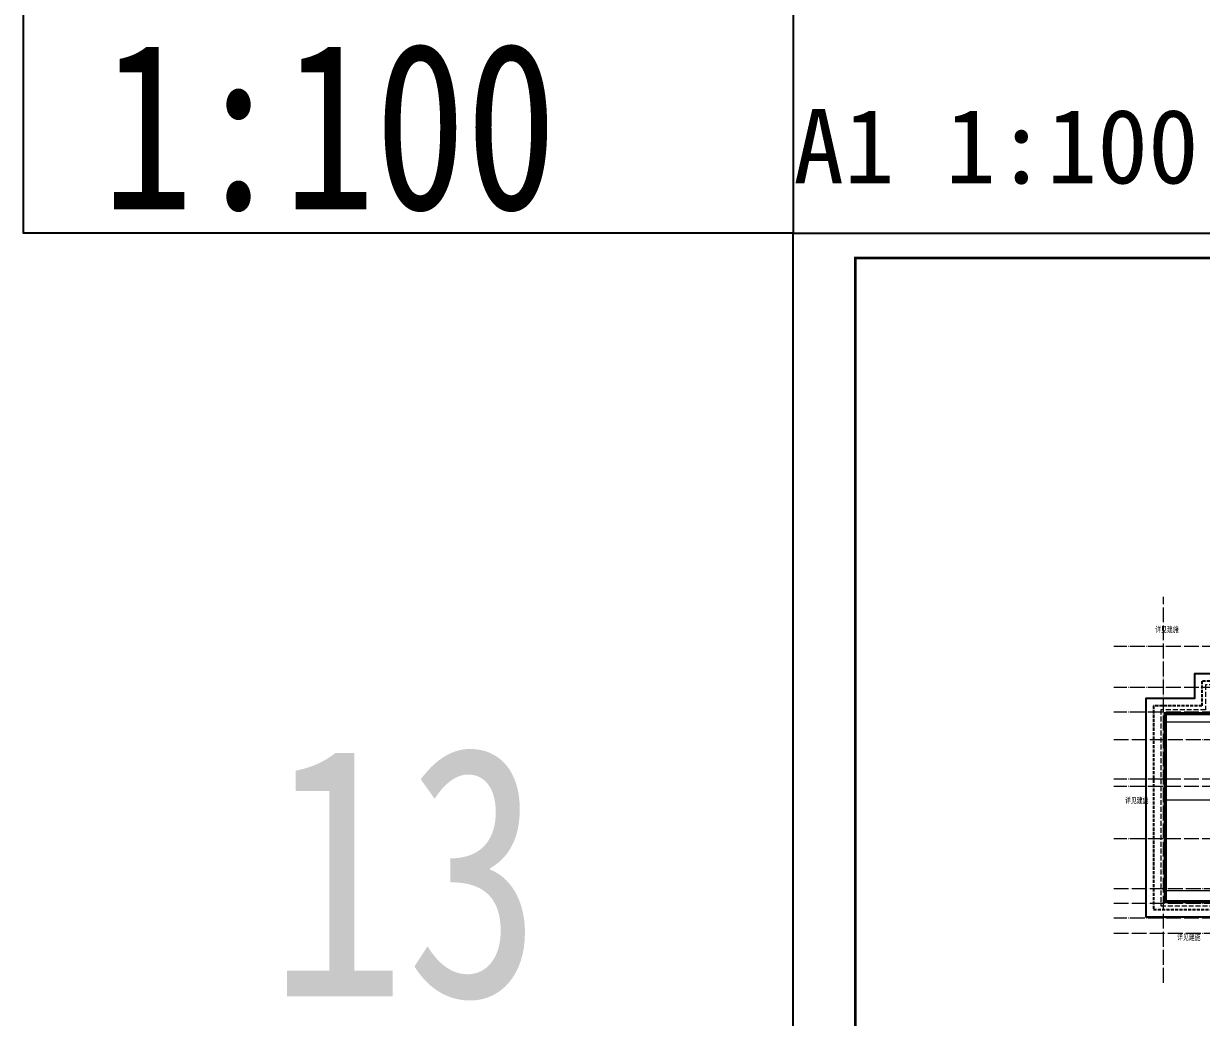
# Model space of a CAD drawing. Extents: x 27938 to 983267, y -209821 to 1628073.
# Drawn here: x 636514 to 683951, y 284215 to 324258 of the extents above; entities that cross this region are included whole.
import ezdxf

# ---------------------------------------------------------------- set-up
doc = ezdxf.new("R2010")
doc.units = 0
doc.header["$LTSCALE"] = 1000
doc.header["$MEASUREMENT"] = 0
for name, pattern in [('#P_--_20B1_001_t3$0$DASH', [0.35, 0.25, -0.1]), ('DASH', [0.35, 0.25, -0.1]), ('DOTE', [2.42, 2, -0.2, 0.02, -0.2])]:
    doc.linetypes.add(name, pattern=pattern)
for name, color, linetype in [('3.5方案汇报，与郭总、侯月琴确定户型_t8$0$2020.03.04 -1安徽标准化洋房户型(UA）_t8_t8$0$看线', 154, 'Continuous'), ('PUB_TEXT', 4, 'Continuous'), ('ROOF', 183, 'Continuous'), ('text', 7, 'Continuous'), ('图框', 140, 'Continuous'), ('看线', 251, 'Continuous')]:
    doc.layers.add(name, color=color, linetype=linetype)
for name, color, linetype, lineweight in [('DOTE', 19, 'DOTE', 9), ('平面-排水沟', 86, 'Continuous', 15), ('平面-栏杆', 135, 'Continuous', 15), ('平面-看线', 45, 'Continuous', 15)]:
    doc.layers.add(name, color=color, linetype=linetype, lineweight=lineweight)
doc.layers.add('yichutu', color=7, linetype='Continuous', true_color=0xffffff, plot=False)
doc.styles.add('_TCH_AXIS', font='COMPLEX', dxfattribs={"bigfont": 'GBCBIG'})
doc.styles.add('_TCH_LABEL', font='')
doc.styles.add('黑体', font='')
doc.styles.get('_TCH_LABEL').set_extended_font_data('SimHei')
doc.styles.get('黑体').set_extended_font_data('SimHei')

# ---------------------------------------------------------------- blocks, each defined once
blk = doc.blocks.new('TK')
at = {"layer": '图框'}
blk.add_lwpolyline([(465375, 548714), (549475, 548714), (549475, 489314), (465375, 489314)], close=True, dxfattribs=at)
blk.add_lwpolyline([(465375, 548714), (549475, 548714), (549475, 489314), (465375, 489314)], close=True, dxfattribs=at)
at = {"layer": '图框', "const_width": 100}
blk.add_lwpolyline([(548475, 490314), (548475, 547714), (467875, 547714), (467875, 490314)], close=True, dxfattribs=at)
blk = doc.blocks.new('GFDGDGRDGRDG')
at = {"layer": 'DOTE', "linetype": 'DOTE', "ltscale": 0.3}
for p, q in [((575594, 360558), (575594, 376108)), ((626394, 374108), (573594, 374108)), ((626394, 372458), (573594, 372458)), ((626394, 371458), (573594, 371458)), ((573594, 370358), (626394, 370358)), ((626394, 368758), (573594, 368758)), ((626394, 368458), (573594, 368458)), ((626394, 366358), (573594, 366358)), ((573594, 364358), (626394, 364358)), ((573594, 363758), (626394, 363758)), ((626394, 363158), (573594, 363158)), ((573594, 362558), (626394, 362558))]:
    blk.add_line(p, q, dxfattribs=at)
blk = doc.blocks.new('yct-841-594-84100-59399.9999999999-100-1000.0')
at = {"layer": 'yichutu', "color": 7, "true_color": 0xffffff}
blk.add_lwpolyline([(0, 0), (0, 59400), (84100, 59400), (84100, 0)], close=True, dxfattribs=at)
at = {"layer": 'yichutu', "color": 7, "true_color": 0xffffff, "style": '_TCH_LABEL'}
blk.add_text('A1 1:100', height=3000, dxfattribs=at).set_placement((0, 61400))

msp = doc.modelspace()

# ---------------------------------------------------------------- linework, layer by layer
at = {"layer": 'ROOF', "ltscale": 0.8}
for points in [[(693116.6, 297065.4), (689666.6, 297065.4), (689666.6, 298065.4), (683666.6, 298065.4), (683666.6, 297065.4), (681716.6, 297065.4), (681716.6, 288265.4), (684766.6, 288265.4)], [(684316.6, 296415.4), (682516.6, 296415.4), (682516.6, 288915.4), (684916.6, 288915.4)]]:
    msp.add_lwpolyline(points, dxfattribs=at)
at = {"layer": 'text', "color": 2}
msp.add_lwpolyline([(667514.1, 315815.2), (636514.1, 315815.2), (636514.1, 333623.5), (667514.1, 333623.5)], close=True, dxfattribs=at)
at = {"layer": '平面-排水沟'}
for p, q in [((690796.6, 296115.4), (682516.6, 296115.4)), ((693266.6, 292965.4), (682516.6, 292965.4)), ((684916.6, 289314.5), (682516.5, 289314.5))]:
    msp.add_line(p, q, dxfattribs=at)
at = {"layer": '平面-栏杆'}
for points in [[(690796.6, 296485.4), (682446.6, 296485.4), (682446.6, 288845.4), (684916.6, 288845.4)], [(690796.6, 296445.4), (682486.6, 296445.4), (682486.6, 288885.4), (684916.6, 288885.4)]]:
    msp.add_lwpolyline(points, dxfattribs=at)
at = {"layer": '平面-看线', "linetype": 'DASH', "ltscale": 0.8}
msp.add_lwpolyline([(693116.6, 296615.4), (689216.6, 296615.4), (689216.6, 297615.4), (684116.6, 297615.4), (684116.6, 296615.4), (682316.6, 296615.4), (682316.6, 288715.4), (684916.6, 288715.4)], dxfattribs=at)
at = {"layer": '看线', "color": 202, "linetype": '#P_--_20B1_001_t3$0$DASH', "ltscale": 0.5}
msp.add_lwpolyline([(693116.6, 296765.4), (689366.6, 296765.4), (689366.6, 297765.4), (683966.6, 297765.4), (683966.6, 296765.4), (682016.6, 296765.4), (682016.6, 288565.4), (684916.6, 288565.4)], dxfattribs=at)

# ---------------------------------------------------------------- block references
msp.add_blockref('TK', (202139.1, -232898.5))
at = {"layer": '3.5方案汇报，与郭总、侯月琴确定户型_t8$0$2020.03.04 -1安徽标准化洋房户型(UA）_t8_t8$0$看线', "ltscale": 10}
msp.add_blockref('GFDGDGRDGRDG', (106822.9, -74943), dxfattribs=at)
at = {"layer": 'yichutu'}
msp.add_blockref('yct-841-594-84100-59399.9999999999-100-1000.0', (667514.1, 256415.2), dxfattribs=at)

# ---------------------------------------------------------------- texts
at = {"layer": 'PUB_TEXT', "style": '_TCH_AXIS'}
for p in [(682089.3, 299705.3), (680870.8, 292816.4), (682967.6, 287310)]:
    msp.add_text('详见建施', height=236.31, dxfattribs=at).set_placement(p)
at = {"layer": 'text', "color": 2, "style": '黑体', "width": 0.8}
msp.add_text('1:100', height=6729.45, dxfattribs=at).set_placement((639677.3, 316771.8))
at = {"layer": 'text', "color": 1, "style": '黑体', "width": 0.8}
msp.add_text('13', height=10094.18, dxfattribs=at).set_placement((646412.3, 285062.1))

doc.saveas('drawing.dxf')
